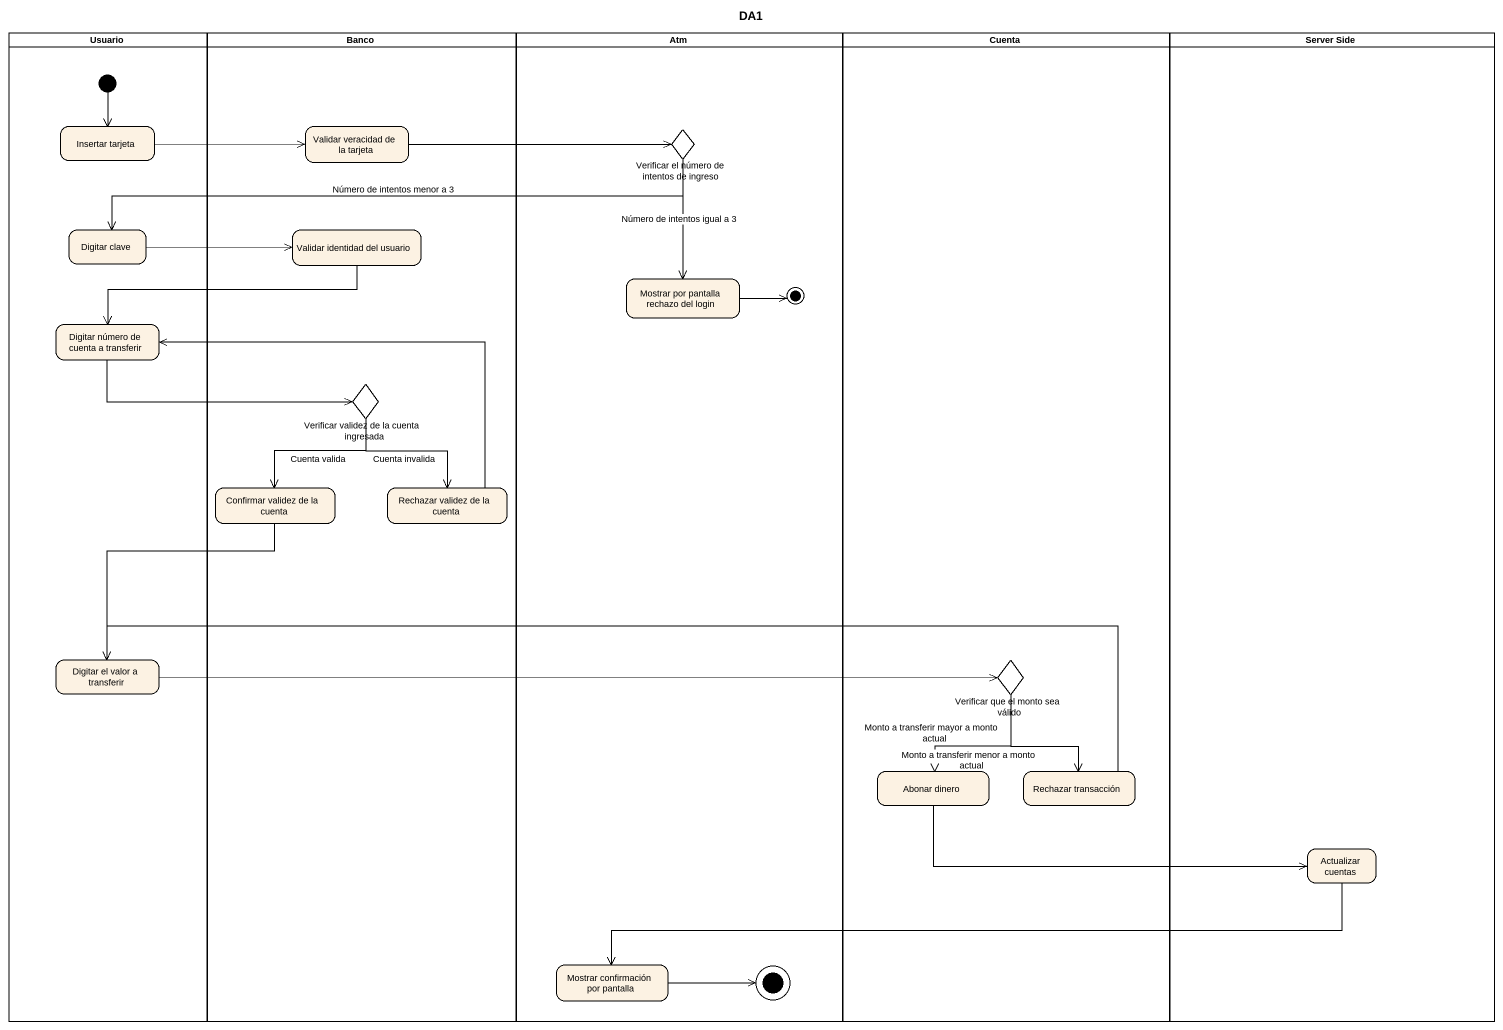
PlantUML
@startuml
title DA1
hide empty description
state Usuario <<partition>> {
  state "Insertar tarjeta" as Insertar_tarjeta
  state "Digitar clave" as Digitar_clave
  state "Digitar número de cuenta a transferir" as Digitar_número_de_cuenta_a
  state "Digitar el valor a transferir" as Digitar_el_valor_a
  [*] --> Insertar_tarjeta
}
state Banco <<partition>> {
  state "Validar veracidad de la tarjeta" as Validar_veracidad_de_la
  state "Validar identidad del usuario" as Validar_identidad_del
  state "Verificar validez de la cuenta ingresada" as Verificar_validez_de_la <<choice>>
  state "Confirmar validez de la cuenta" as Confirmar_validez_de_la
  state "Rechazar validez de la cuenta" as Rechazar_validez_de_la
}
state Atm <<partition>> {
  state "Verificar el número de intentos de ingreso" as Verificar_el_número_de <<choice>>
  state "Mostrar por pantalla rechazo del login" as Mostrar_por_pantalla
  state final1 <<end>>
  state "Mostrar confirmación por pantalla" as Mostrar_confirmación_por
  state final2 <<end>>
}
state Cuenta <<partition>> {
  state "Verificar que el monto sea válido" as Verificar_que_el_monto_sea <<choice>>
  state "Abonar dinero" as Abonar_dinero
  state "Rechazar transacción" as Rechazar_transacción
}
state "Server Side" as Server_Side <<partition>> {
  state "Actualizar cuentas" as Actualizar_cuentas
}
Insertar_tarjeta -right-> Validar_veracidad_de_la
Validar_veracidad_de_la -right-> Verificar_el_número_de
Verificar_el_número_de -left-> Digitar_clave : Número de intentos menor a 3
Verificar_el_número_de --> Mostrar_por_pantalla : Número de intentos igual a 3
Digitar_clave -right-> Validar_identidad_del
Validar_identidad_del -left-> Digitar_número_de_cuenta_a
Mostrar_por_pantalla -right-> final1
Digitar_número_de_cuenta_a -right-> Verificar_validez_de_la
Verificar_validez_de_la --> Confirmar_validez_de_la : Cuenta valida
Verificar_validez_de_la --> Rechazar_validez_de_la : Cuenta invalida
Confirmar_validez_de_la --> Digitar_el_valor_a
Rechazar_validez_de_la -left-> Digitar_número_de_cuenta_a
Digitar_el_valor_a -right-> Verificar_que_el_monto_sea
Verificar_que_el_monto_sea --> Abonar_dinero : Monto a transferir menor a monto actual
Verificar_que_el_monto_sea --> Rechazar_transacción : Monto a transferir mayor a monto actual
Abonar_dinero -right-> Actualizar_cuentas
Rechazar_transacción -left-> Digitar_el_valor_a
Actualizar_cuentas -left-> Mostrar_confirmación_por
Mostrar_confirmación_por -right-> final2
@enduml
